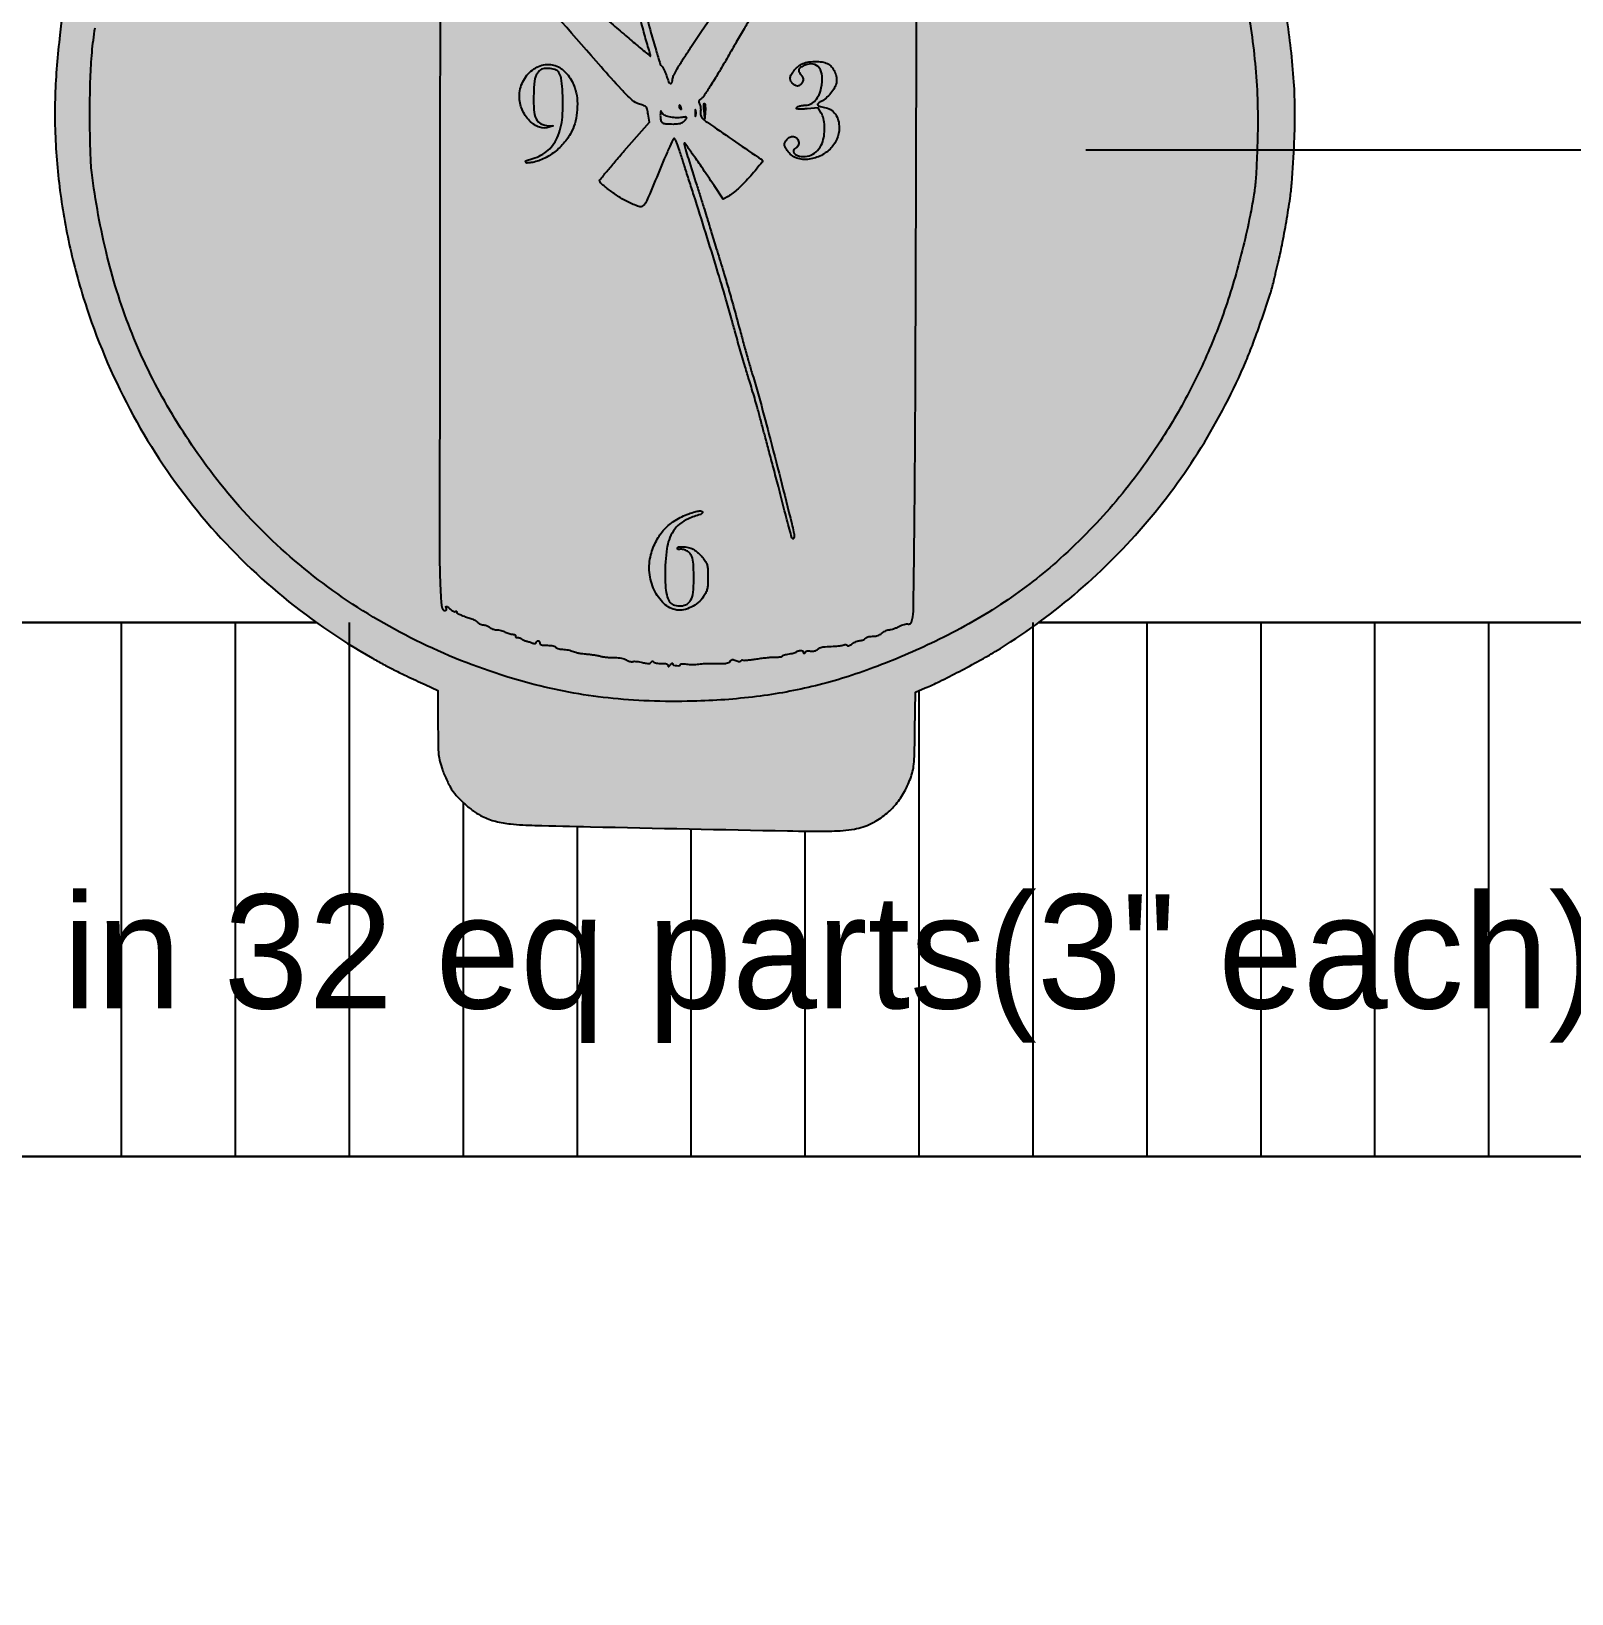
# Model space of a CAD drawing. Header units: millimetres. Extents: x 35877 to 3066687, y -650199 to -40525.
# Drawn here: x 147637.56 to 147678.11, y -179014.98 to -178973.86 of the extents above; entities that cross this region are included whole.
import ezdxf
from ezdxf import colors
from ezdxf.entities.mleader import LeaderData, LeaderLine
from ezdxf.math import Vec2, Vec3

# ---------------------------------------------------------------- set-up
doc = ezdxf.new("R2010")
doc.units = ezdxf.units.MM
doc.header["$MEASUREMENT"] = 0
doc.header["$PDMODE"] = 35
doc.linetypes.add('DASHED', pattern=[0.75, 0.5, -0.25])
doc.layers.get('Defpoints').update_dxf_attribs({"color": 220})
for name, color, linetype, lineweight in [('dim05', 1, 'Continuous', 13), ('FURNITURE', 32, 'Continuous', 9), ('furniture dimensions', 1, 'DASHED', 0), ('wall', 7, 'Continuous', 30)]:
    doc.layers.add(name, color=color, linetype=linetype, lineweight=lineweight)
doc.styles.add('century g', font='GOTHIC.TTF')
doc.styles.get("Standard").update_dxf_attribs({"font": 'arial.ttf', "height": 6})
doc.dimstyles.new('Archana', dxfattribs={"dimtxt": 2, "dimasz": 0.75, "dimexe": 0.5, "dimexo": 0.5, "dimgap": 0, "dimtad": 0, "dimzin": 0, "dimdsep": 46, "dimlunit": 4, "dimtxsty": 'century g', "dimblk": 'OBLIQUE', "dimcen": 0, "dimdle": 1, "dimclrd": 256, "dimclre": 256, "dimclrt": 256, "dimadec": 0, "dimazin": 0, "dimtfac": 1, "dimtofl": 0, "dimtmove": 1, "dimatfit": 3, "dimfxl": 1, "dimfxlon": 1, "dimtolj": 1, "dimtzin": 0, "dimlwd": -1, "dimlwe": -1, "dimarcsym": 0})

# ---------------------------------------------------------------- blocks, each defined once
blk = doc.blocks.new('_Oblique')
at = {"layer": 'wall', "color": 0, "lineweight": -2}
blk.add_line((-0.5, -0.5), (0.5, 0.5), dxfattribs=at)
blk = doc.blocks.new('*D339')
at = {"layer": 'Defpoints', "color": 0, "linetype": 'Continuous', "lineweight": 0, "transparency": 16777216}
for p in [(147682.44, -179005.463), (147689.794, -179005.463), (147652.464, -179054.356)]:
    blk.add_point(p, dxfattribs=at)
at = {"layer": 'furniture dimensions', "color": 5, "linetype": 'Continuous', "transparency": 16777216}
for p, q in [((147682.44, -179004.463), (147682.44, -179025.945)), ((147686.44, -179005.463), (147681.94, -179005.463)), ((147682.44, -179055.356), (147682.44, -179033.874))]:
    blk.add_line(p, q, dxfattribs=at)
at = {"layer": 'furniture dimensions', "color": 5, "linetype": 'ByBlock', "transparency": 16777216}
blk.add_line((147678.44, -179054.356), (147682.94, -179054.356), dxfattribs=at)
at = {"layer": 'furniture dimensions', "color": 5, "linetype": 'Continuous', "transparency": 16777216, "xscale": 1.5, "yscale": 1.5, "zscale": 1.5}
for p, rotation in [((147682.44, -179005.463), 90), ((147682.44, -179054.356), 270)]:
    blk.add_blockref('_Oblique', p, dxfattribs=dict(at, rotation=rotation))
at = {"layer": 'furniture dimensions', "linetype": 'Continuous', "lineweight": 0, "transparency": 16777216, "insert": (147683.929, -179029.91), "char_height": 3, "attachment_point": 5, "rotation": 90, "style": 'century g'}
blk.add_mtext('\\A1;4\'-1"', dxfattribs=at)
blk = doc.blocks.new('*D429')
at = {"layer": 'Defpoints', "color": 0, "linetype": 'Continuous', "lineweight": 0, "transparency": 16777216}
for p in [(147702.924, -178989.421), (147606.949, -178992.368), (147702.924, -178998.53)]:
    blk.add_point(p, dxfattribs=at)
at = {"layer": 'furniture dimensions', "color": 5, "linetype": 'ByBlock', "transparency": 16777216}
blk.add_line((147606.949, -178994.53), (147606.949, -178999.03), dxfattribs=at)
at = {"layer": 'furniture dimensions', "color": 5, "linetype": 'Continuous', "transparency": 16777216}
for p, q in [((147702.924, -178994.53), (147702.924, -178999.03)), ((147605.949, -178998.53), (147628.306, -178998.53)), ((147703.924, -178998.53), (147681.567, -178998.53))]:
    blk.add_line(p, q, dxfattribs=at)
at = {"layer": 'furniture dimensions', "color": 5, "linetype": 'Continuous', "transparency": 16777216, "xscale": 1.5, "yscale": 1.5, "zscale": 1.5, "rotation": 180}
blk.add_blockref('_Oblique', (147606.949, -178998.53), dxfattribs=at)
at = {"layer": 'furniture dimensions', "color": 5, "linetype": 'Continuous', "transparency": 16777216, "xscale": 1.5, "yscale": 1.5, "zscale": 1.5}
blk.add_blockref('_Oblique', (147702.924, -178998.53), dxfattribs=at)
at = {"layer": 'furniture dimensions', "linetype": 'Continuous', "lineweight": 0, "transparency": 16777216, "insert": (147654.936, -178998.53), "char_height": 3, "attachment_point": 5, "style": 'century g'}
blk.add_mtext('\\A1;div. in 32 eq parts(3" each)', dxfattribs=at)

msp = doc.modelspace()

# ---------------------------------------------------------------- hatches: boundary and pattern name
at = {"layer": 'FURNITURE', "lineweight": 0, "true_color": 0xc7c8ca, "transparency": 33554505}
h = msp.add_hatch(color=9, dxfattribs=at)
h.dxf.hatch_style = 1
h.paths.add_polyline_path([(147660.8418, -178991.2517), (147661.095, -178991.1445, 0.0148199), (147661.466, -178990.9743, 0.005108), (147661.9922, -178990.707, 0.005228), (147662.526, -178990.4218, 0.0109171), (147662.9342, -178990.1865, 0.0393715), (147665.0092, -178988.6942, 0.0390601), (147666.8326, -178986.8894, 0.038964), (147668.3559, -178984.8201, 0.0388726), (147669.541, -178982.538, 0.0121062), (147669.7264, -178982.0699, 0.0048088), (147669.9589, -178981.4193, 0.004139), (147670.1734, -178980.7835, 0.0264432), (147670.273, -178980.4151, -0.001339), (147670.317, -178980.2296, -0.0009271), (147670.3517, -178980.086, -0.0010195), (147670.3861, -178979.9463, 0.0130522), (147670.4866, -178979.4908, 0.0053182), (147670.6004, -178978.8667, 0.0050408), (147670.6989, -178978.2549, 0.0190658), (147670.742, -178977.8696, 0.006082), (147670.8087, -178976.7798, 0.0138751), (147670.8262, -178975.9558, 0.0156931), (147670.7975, -178975.1973, 0.010332), (147670.719, -178974.3268, 0.0255299), (147670.4446, -178972.6442, 0.0261818), (147670.0026, -178971.0157, 0.0261462), (147669.3896, -178969.4338, 0.0249582), (147668.6071, -178967.9005, 0.0246202), (147667.7799, -178966.6127, 0.022416), (147666.8051, -178965.3698, 0.0225845), (147665.7316, -178964.2291, 0.0261364), (147664.6084, -178963.2473, -0.0136552), (147664.505, -178963.1614, -0.0221803), (147664.4227, -178963.0823, -0.0257326), (147664.34, -178962.9861, -0.0516206), (147664.2564, -178962.9541, -0.0323568), (147664.1898, -178962.9147, -0.0212308), (147664.1183, -178962.8615, 0.027433), (147663.5995, -178962.4847, 0.0088294), (147662.7891, -178961.9816, 0.0090545), (147661.9445, -178961.4982, 0.0200539), (147661.2784, -178961.1668), (147660.9202, -178961.0062), (147660.9169, -178959.8381, 0.0021361), (147660.9125, -178959.2247, 0.0095012), (147660.9016, -178958.8646, 0.015365), (147660.8827, -178958.6298, 0.0592749), (147660.8462, -178958.4685, -0.0372418), (147660.8112, -178958.3434, -0.0332467), (147660.7951, -178958.2224, 0.0272174), (147660.7778, -178958.2006, -0.2586236), (147660.7265, -178958.0559, 0.2367623), (147660.7395, -178958.0243, 0.1228476), (147660.7251, -178958.0912, -0.0998908), (147660.7301, -178958.0615, 0.0143779), (147660.7359, -178958.0448, -0.05857), (147660.674, -178957.9935, -0.0312019), (147660.6319, -178957.9435, -0.018001), (147660.5874, -178957.8786, 0.0117616), (147660.537, -178957.8032, 0.0082556), (147660.4769, -178957.7205, 0.008334), (147660.4167, -178957.6433, 0.019706), (147660.3596, -178957.5768, -0.0580873), (147660.252, -178957.4328, 0.4036142), (147660.2498, -178957.412, -0.4407876), (147660.1475, -178957.3826, 0.1193169), (147660.1178, -178957.3473, 0.012414), (147660.0408, -178957.2937, 0.0144749), (147659.9447, -178957.2342, 0.0153161), (147659.8001, -178957.1538, -0.0518641), (147659.5966, -178957.0238, -1.0346796), (147659.5793, -178956.9912, -0.209542), (147659.5358, -178957.0073, -0.0192), (147659.4654, -178957.0006, -0.0209611), (147659.3805, -178956.9854, -0.016163), (147659.2893, -178956.9621, 0.053591), (147659.0839, -178956.9256, 0.0116351), (147658.7237, -178956.9092, 0.00614), (147658.1196, -178956.9032, 0.0008551), (147656.8675, -178956.9083, 0.0003899), (147656.0212, -178956.9138, 0.0006152), (147655.2957, -178956.92, 0.0001382), (147654.6569, -178956.9265, 0.0375196), (147654.5658, -178956.9343, -0.0001398), (147653.8807, -178956.9421, -0.0006), (147653.1441, -178956.9494, -0.00038), (147652.2854, -178956.9562, 0.0014329), (147650.6706, -178956.9725, 0.0207808), (147650.0998, -178957.0036, 0.0569513), (147649.7469, -178957.0788, 0.0481708), (147649.3984, -178957.2344, 0.0397964), (147649.0904, -178957.4431, 0.0470049), (147648.8376, -178957.6878, 0.045108), (147648.6272, -178957.9842, 0.0323467), (147648.4457, -178958.3479, 0.0340316), (147648.3802, -178958.5392, 0.0415562), (147648.3466, -178958.7252, 0.0173918), (147648.3291, -178959.0111, 0.0015288), (147648.3123, -178959.7361), (147648.2896, -178960.861), (147647.6773, -178961.1451, 0.0208869), (147646.4594, -178961.773, 0.020876), (147645.298, -178962.5005, 0.020939), (147644.2047, -178963.32, 0.021331), (147643.1907, -178964.2232, 0.020096), (147642.1749, -178965.2915, 0.022754), (147641.2916, -178966.3961, 0.022999), (147640.5204, -178967.5654, 0.02145), (147639.8404, -178968.8275, 0.0105509), (147639.4663, -178969.6429, 0.0150431), (147639.1716, -178970.383, 0.0152073), (147638.9243, -178971.1332, 0.0111455), (147638.694, -178971.9789, 0.0069522), (147638.5182, -178972.7311, 0.0132161), (147638.4014, -178973.3411, 0.0129846), (147638.3155, -178973.9647, 0.0064238), (147638.2373, -178974.7595, 0.0269974), (147638.188, -178976.3387, 0.025003), (147638.3058, -178977.9541, 0.0246188), (147638.5865, -178979.5698, 0.0245364), (147639.0273, -178981.1612, 0.0449634), (147640.2466, -178983.9726, 0.046508), (147641.9366, -178986.4855, 0.046715), (147644.0541, -178988.6331, 0.0461658), (147646.5412, -178990.3597, 0.0046047), (147646.858, -178990.5349, 0.0078494), (147647.1259, -178990.6746, 0.0061311), (147647.4398, -178990.8272, 0.001763), (147647.9292, -178991.0556), (147648.269, -178991.2128), (147648.269, -178992.0904, 0.002353), (147648.2717, -178992.6526, 0.0218369), (147648.2846, -178992.8952, 0.0410973), (147648.3171, -178993.075, 0.0201899), (147648.3862, -178993.2972, 0.0143762), (147648.4407, -178993.4374, 0.0112022), (147648.5076, -178993.5867, 0.0113575), (147648.5763, -178993.723, 0.0268452), (147648.6351, -178993.8203, 0.0385914), (147648.7928, -178994.0178, 0.025149), (147649.0025, -178994.2208, 0.0252242), (147649.23, -178994.4006, 0.0407331), (147649.4421, -178994.5267, 0.0515064), (147649.7841, -178994.6525, 0.0387289), (147650.1793, -178994.7212, 0.0165928), (147650.8172, -178994.7605, 0.001816), (147652.2855, -178994.7967, 0.00021), (147657.4668, -178994.9034, 0.007991), (147658.6332, -178994.9083, 0.0380678), (147659.2279, -178994.856, 0.0762868), (147659.675, -178994.7096, 0.0454991), (147660.0132, -178994.4979, 0.0509049), (147660.2937, -178994.2354, 0.0495244), (147660.5215, -178993.915, 0.0393288), (147660.7026, -178993.5308, 0.0304051), (147660.7624, -178993.3379, 0.0363176), (147660.7941, -178993.1504, 0.0173442), (147660.8109, -178992.8735, 0.0020241), (147660.8242, -178992.2536)])
h = msp.add_hatch(color=9, dxfattribs=at)
h.dxf.hatch_style = 1
h.paths.add_polyline_path([(147667.2867, -178984.6461, 0.024562), (147668.0774, -178983.2848, 0.024699), (147668.7292, -178981.8549, 0.0241597), (147669.2491, -178980.3375, 0.0213734), (147669.6446, -178978.7141, 0.0072349), (147669.7359, -178978.2175, 0.0176874), (147669.7848, -178977.849, 0.0137307), (147669.8139, -178977.4276, 0.0029481), (147669.8401, -178976.6956, 0.0292585), (147669.7865, -178974.8251, 0.0296472), (147669.5155, -178972.9877, 0.0295912), (147669.0266, -178971.1852, 0.028515), (147668.3239, -178969.4311, 0.0165357), (147668.0128, -178968.8206, 0.0093567), (147667.5982, -178968.1013, 0.009363), (147667.1593, -178967.4018, 0.0173972), (147666.7735, -178966.8543, -0.0007982), (147666.6918, -178966.7462, -0.0006897), (147666.6068, -178966.6329, -0.0010135), (147666.4947, -178966.4826, 0.0246102), (147666.1279, -178966.0252, 0.0089063), (147665.6044, -178965.4552, 0.0090037), (147665.0329, -178964.8759, 0.0141797), (147664.5201, -178964.4023, 0.037947), (147662.6437, -178963.0008, 0.0381946), (147660.5828, -178961.9034, 0.0378407), (147658.3564, -178961.1226, 0.0356074), (147655.9929, -178960.6669, 0.0195643), (147655.4913, -178960.6266, 0.003467), (147654.5488, -178960.5944, 0.002347), (147653.5852, -178960.5727, 0.0440677), (147653.2542, -178960.596, -0.000361), (147653.0537, -178960.6243, -0.000297), (147652.88, -178960.6486, -0.000257), (147652.6974, -178960.674, 0.0382305), (147650.1036, -178961.237, 0.0415518), (147647.6991, -178962.1786, 0.0420178), (147645.5098, -178963.4918, 0.0410388), (147643.5512, -178965.1626, 0.027874), (147642.437, -178966.4158, 0.027489), (147641.4636, -178967.7909, 0.027393), (147640.6438, -178969.2693, 0.0272264), (147639.9887, -178970.8314, 0.011464), (147639.8254, -178971.3248, 0.0060696), (147639.6444, -178971.9434, 0.0060474), (147639.4809, -178972.5568, 0.0133774), (147639.3744, -178973.0293, 0.0100338), (147639.2428, -178973.7752, 0.0158194), (147639.163, -178974.4204, 0.0148124), (147639.121, -178975.0988, 0.0075165), (147639.1063, -178975.9541, 0.0034023), (147639.1088, -178976.4798, 0.0049009), (147639.1187, -178976.9448, 0.005374), (147639.1348, -178977.3279, 0.0174162), (147639.157, -178977.5813, 0.0298759), (147639.5639, -178979.7923, 0.035065), (147640.2176, -178981.8204, 0.0354929), (147641.1401, -178983.7159, 0.0320446), (147642.3505, -178985.5319, 0.0431085), (147644.0282, -178987.3761, 0.0411599), (147646.0222, -178988.9372, 0.040673), (147648.2693, -178990.1666, 0.039929), (147650.6995, -178991.025, 0.018876), (147651.7158, -178991.2543, 0.018831), (147652.7472, -178991.4066, 0.018124), (147653.8237, -178991.4849, 0.014926), (147654.9758, -178991.4924, 0.0247994), (147656.6533, -178991.3699, 0.0298601), (147658.2076, -178991.0836, 0.0293106), (147659.7413, -178990.6084, 0.0224153), (147661.3561, -178989.9182, 0.0158584), (147662.2387, -178989.4582, 0.0168423), (147663.0725, -178988.9518, 0.0173602), (147663.8452, -178988.4068, 0.019727), (147664.5449, -178987.8312, 0.0156489), (147665.3278, -178987.0883, 0.0174285), (147666.0351, -178986.3221, 0.0174993), (147666.6814, -178985.5158, 0.0163243)])

# ---------------------------------------------------------------- linework, layer by layer
at = {"transparency": 33554687}
for points in [[(147660.8708, -178969.1616, 0.000005), (147660.8729, -178966.0093, 0.667236)], [(147648.3304, -178969.889, 0.000283), (147648.3181, -178978.3423, 0.00006), (147648.311, -178987.6575, 0.013117), (147648.3336, -178988.5414, 0.003261), (147648.3526, -178988.8658, 0.029193), (147648.3701, -178989.0074, 0.082055), (147648.3955, -178989.078, 0.251756), (147648.437, -178989.1046, 0.05608), (147648.4681, -178989.1034, 0.164425), (147648.4869, -178989.0937, 0.200172), (147648.4938, -178989.0762, 0.086765), (147648.4889, -178989.0511, -0.057937), (147648.4777, -178989.0074, -0.517293), (147648.4899, -178988.996, -0.118249), (147648.5235, -178989.0118, -0.009952), (147648.5976, -178989.0736, 0.030329), (147648.6362, -178989.1032, 0.041148), (147648.6745, -178989.1247, 0.046895), (147648.7074, -178989.1361, 0.201358), (147648.7275, -178989.1329, -0.070643), (147648.7412, -178989.1269, -0.145779), (147648.7528, -178989.1271, -0.189586), (147648.7605, -178989.1334, -0.129156), (147648.7634, -178989.1443, 0.267388), (147648.7822, -178989.1769, 0.022897), (147648.871, -178989.2232, 0.026895), (147648.9843, -178989.2685, 0.022274), (147649.1092, -178989.3047, -0.038117), (147649.1604, -178989.3213, -0.02595), (147649.2159, -178989.3475, -0.026214), (147649.267, -178989.3786, -0.046761), (147649.3049, -178989.41, 0.054511), (147649.3413, -178989.4392, 0.03864), (147649.3876, -178989.4639, 0.039127), (147649.4362, -178989.4808, 0.064252), (147649.4792, -178989.4864, -0.055078), (147649.5205, -178989.4909, -0.043151), (147649.5635, -178989.5045, -0.044437), (147649.6017, -178989.5245, -0.077115), (147649.6285, -178989.5482, 0.093869), (147649.6573, -178989.572, 0.04152), (147649.7025, -178989.5922, 0.039166), (147649.7555, -178989.6063, 0.042475), (147649.8086, -178989.6114, -0.036775), (147649.8654, -178989.6163, -0.024064), (147649.9298, -178989.6297, -0.024213), (147649.9916, -178989.6491, -0.041995), (147650.0404, -178989.6718, 0.03252), (147650.0868, -178989.6944, 0.023419), (147650.1411, -178989.7138, 0.023785), (147650.1947, -178989.7273, 0.046322), (147650.2385, -178989.7321, -0.042112), (147650.2734, -178989.7356, -0.091691), (147650.2984, -178989.7452, -0.168078), (147650.3097, -178989.759, -0.231205), (147650.3082, -178989.7747, 0.177037), (147650.3049, -178989.7903, 0.188488), (147650.3127, -178989.8038, 0.116412), (147650.3318, -178989.813, 0.05373), (147650.3593, -178989.8159, -0.045606), (147650.3915, -178989.8189, -0.037093), (147650.4251, -178989.8277, -0.038444), (147650.455, -178989.8406, -0.075417), (147650.4759, -178989.8559, 0.06143), (147650.497, -178989.8724, 0.027726), (147650.5281, -178989.8888, 0.02694), (147650.5633, -178989.9026, 0.033119), (147650.5974, -178989.9116, -0.017539), (147650.6344, -178989.92, -0.010012), (147650.6784, -178989.9326, -0.009991), (147650.7223, -178989.9471, -0.016306), (147650.7588, -178989.9613, 0.042323), (147650.7943, -178989.9731, 0.096277), (147650.8224, -178989.9743, 0.138542), (147650.8425, -178989.9652, 0.138269), (147650.8549, -178989.9469, -0.118521), (147650.8778, -178989.9103, -0.234128), (147650.9095, -178989.8999, -0.240036), (147650.9364, -178989.9189, -0.122026), (147650.9467, -178989.9601, 0.198387), (147650.9587, -178989.9892, 0.123448), (147650.9907, -178990.0085, 0.059651), (147651.0498, -178990.019, 0.014449), (147651.1492, -178990.0219, -0.020131), (147651.2319, -178990.0252, -0.034798), (147651.2998, -178990.0355, -0.040584), (147651.3493, -178990.0508, -0.220249), (147651.368, -178990.0708, 0.199406), (147651.3847, -178990.09, 0.041541), (147651.4272, -178990.1069, 0.037623), (147651.4832, -178990.1194, 0.027814), (147651.5465, -178990.1251, -0.024732), (147651.6177, -178990.1311, -0.017056), (147651.6974, -178990.1445, -0.017235), (147651.7734, -178990.1628, -0.033359), (147651.8323, -178990.1834, 0.036543), (147651.8941, -178990.2046, 0.015156), (147651.9801, -178990.2245, 0.014901), (147652.074, -178990.2403, 0.018614), (147652.1619, -178990.2491, -0.013426), (147652.2536, -178990.2573, -0.008666), (147652.3594, -178990.2716, -0.008711), (147652.4624, -178990.2891, -0.016224), (147652.545, -178990.3074, 0.024164), (147652.6274, -178990.3243, 0.013345), (147652.7293, -178990.3374, 0.013281), (147652.8335, -178990.3451, 0.020763), (147652.9235, -178990.3457, -0.025384), (147653.0154, -178990.3471, -0.032595), (147653.0991, -178990.3582, -0.036458), (147653.1714, -178990.3781, -0.05952), (147653.2282, -178990.4063, 0.041256), (147653.2725, -178990.4304, 0.041294), (147653.3202, -178990.4469, 0.044564), (147653.3642, -178990.454, 0.110014), (147653.3963, -178990.4493, -0.094195), (147653.4332, -178990.4426, -0.020384), (147653.4982, -178990.4459, -0.020578), (147653.5742, -178990.456, -0.018398), (147653.6521, -178990.4726, 0.012315), (147653.7523, -178990.4952, 0.05561), (147653.812, -178990.5004, 0.106458), (147653.8507, -178990.491, 0.137917), (147653.8779, -178990.467, -0.048305), (147653.8956, -178990.4446, -0.171386), (147653.9117, -178990.4366, -0.205711), (147653.9274, -178990.4411, -0.072025), (147653.9435, -178990.4587, 0.164107), (147653.9664, -178990.476, 0.03231), (147654.0168, -178990.4894, 0.031127), (147654.0802, -178990.4978, 0.024515), (147654.1495, -178990.4992, -0.017703), (147654.2332, -178990.4998, -0.065723), (147654.2851, -178990.5089, -0.129275), (147654.3138, -178990.5269, -0.190157), (147654.3246, -178990.5543, 0.077753), (147654.3282, -178990.5773, 0.416354), (147654.3384, -178990.5825, 0.136549), (147654.3556, -178990.571, 0.015679), (147654.3851, -178990.5344, -0.028514), (147654.4089, -178990.5064, -0.094644), (147654.4285, -178990.4924, -0.280354), (147654.4407, -178990.4938, -0.22461), (147654.4469, -178990.5059, 0.314056), (147654.4721, -178990.5402, 0.061918), (147654.551, -178990.5566, 0.065464), (147654.6292, -178990.5527, 0.362228), (147654.6541, -178990.5227, -0.350518), (147654.6636, -178990.5109, -0.041287), (147654.6995, -178990.5058, -0.035146), (147654.7494, -178990.5065, -0.020643), (147654.8086, -178990.5139, 0.026868), (147654.8804, -178990.522, 0.014574), (147654.9691, -178990.5246, 0.014482), (147655.0599, -178990.5219, 0.022164), (147655.1381, -178990.5139, -0.020731), (147655.2257, -178990.5047, -0.007784), (147655.3489, -178990.4988, -0.007696), (147655.4835, -178990.4965, -0.009272), (147655.6099, -178990.4987, 0.009696), (147655.7634, -178990.5011, 0.039634), (147655.8563, -178990.4934, 0.069983), (147655.9161, -178990.4748, 0.125202), (147655.9556, -178990.4423, -0.059886), (147655.9857, -178990.4099, -0.146162), (147656.0153, -178990.3971, -0.110541), (147656.0525, -178990.4008, -0.026702), (147656.1105, -178990.4236, 0.029599), (147656.1572, -178990.4416, 0.062123), (147656.1954, -178990.4488, 0.091083), (147656.2238, -178990.4453, 0.180649), (147656.2415, -178990.4316, -0.078572), (147656.2534, -178990.4177, -0.090615), (147656.2686, -178990.409, -0.10078), (147656.2844, -178990.4068, -0.124111), (147656.2987, -178990.4113, 0.156027), (147656.3231, -178990.4173, 0.005947), (147656.4179, -178990.41, 0.010176), (147656.5311, -178990.3975, 0.006941), (147656.6593, -178990.379, -0.00822), (147656.7976, -178990.3593, -0.007357), (147656.9417, -178990.3433, -0.007398), (147657.0716, -178990.3328, -0.02275), (147657.1597, -178990.331, 0.016729), (147657.2257, -178990.3305, 0.027464), (147657.2812, -178990.3251, 0.026417), (147657.3227, -178990.3165, 0.340711), (147657.3318, -178990.3047, -0.304765), (147657.3407, -178990.2914, -0.020569), (147657.3862, -178990.2749, -0.023948), (147657.4461, -178990.2592, -0.015156), (147657.5171, -178990.2463, 0.012972), (147657.5882, -178990.2338, 0.020694), (147657.6481, -178990.219, 0.015872), (147657.6944, -178990.2039, 0.315566), (147657.7025, -178990.1923, -0.28082), (147657.709, -178990.1818, -0.04286), (147657.7327, -178990.172, -0.037439), (147657.7659, -178990.1643, -0.023997), (147657.8052, -178990.1602, -0.033048), (147657.8431, -178990.1605, -0.073716), (147657.8711, -178990.1668, -0.151123), (147657.8848, -178990.1777, -0.297206), (147657.8852, -178990.1911, 0.095683), (147657.8798, -178990.2051, 0.173629), (147657.8819, -178990.2171, 0.172019), (147657.8911, -178990.2251, 0.093705), (147657.906, -178990.2279, 0.084871), (147657.9227, -178990.225, 0.093442), (147657.9369, -178990.2168, 0.100428), (147657.9463, -178990.2046, 0.115274), (147657.9497, -178990.1903, -0.301562), (147657.9583, -178990.1772, -0.063736), (147657.9861, -178990.1695, -0.047173), (147658.0261, -178990.1674, -0.028108), (147658.0737, -178990.1722, 0.042147), (147658.1305, -178990.1763, 0.055387), (147658.1821, -178990.1699, 0.061598), (147658.2265, -178990.1534, 0.076605), (147658.262, -178990.1274, -0.074818), (147658.296, -178990.1023, -0.035529), (147658.3459, -178990.0803, -0.034206), (147658.4024, -178990.0643, -0.040991), (147658.4572, -178990.0573, 0.002805), (147658.6704, -178990.0468, 0.010418), (147658.8045, -178990.0365, 0.015814), (147658.8951, -178990.0248, 0.051617), (147658.9534, -178990.0091, -0.063536), (147658.98, -178990.0026, -0.070639), (147659.0064, -178990.0034, -0.080329), (147659.0285, -178990.011, -0.132546), (147659.0429, -178990.0244, 0.256604), (147659.0603, -178990.0343, 0.082897), (147659.0906, -178990.0296, 0.05648), (147659.1297, -178990.0116, 0.030631), (147659.1733, -178989.9814, -0.035785), (147659.2203, -178989.9496, -0.030074), (147659.2742, -178989.9227, -0.031145), (147659.3265, -178989.9042, -0.069772), (147659.3682, -178989.8983, 0.049403), (147659.4061, -178989.8946, 0.037896), (147659.4462, -178989.8833, 0.038901), (147659.4824, -178989.8669, 0.070343), (147659.5084, -178989.8473, -0.049185), (147659.5467, -178989.8159, -0.084484), (147659.5843, -178989.7991, -0.043133), (147659.6405, -178989.7897, -0.005168), (147659.7662, -178989.781, 0.057), (147659.8141, -178989.7727, 0.03184), (147659.8697, -178989.7524, 0.031346), (147659.924, -178989.7244, 0.043892), (147659.9682, -178989.6924, -0.039943), (147660.011, -178989.6608, -0.032929), (147660.0611, -178989.6342, -0.034112), (147660.1106, -178989.6158, -0.071798), (147660.1511, -178989.61, 0.0617), (147660.1959, -178989.6044, 0.018981), (147660.2612, -178989.5853, 0.018673), (147660.3334, -178989.5582, 0.019455), (147660.4023, -178989.5261, -0.023469), (147660.4699, -178989.4952, -0.025809), (147660.538, -178989.472, -0.026432), (147660.5976, -178989.4583, -0.105346), (147660.6349, -178989.4597, 0.089659), (147660.6633, -178989.4617, 0.085272), (147660.691, -178989.4537, 0.08749), (147660.714, -178989.4371, 0.101619), (147660.7284, -178989.4145, 0.088649), (147660.7836, -178989.1269, 0.000635), (147660.8119, -178986.6573, 0.001584), (147660.8369, -178983.0995, 0.00032), (147660.8573, -178976.778, 0.00018), (147660.8665, -178972.6409, 0.0003)], [(147653.6982, -178973.2456, 0.002359), (147653.8744, -178973.9018, 0.006177), (147654.009, -178974.3707, 0.002989), (147654.1185, -178974.7274, 0.180287), (147654.1589, -178974.7795, -0.1248), (147654.1825, -178974.8039, -0.017347), (147654.2156, -178974.8665, -0.018967), (147654.25, -178974.945, -0.015055), (147654.2814, -178975.0322, 0.01659), (147654.3393, -178975.1916, 0.209746), (147654.3838, -178975.2354, 0.430578), (147654.4221, -178975.2168, 0.035234), (147654.4511, -178975.0965, -0.082942), (147654.4819, -178975.0068, -0.00817), (147654.5944, -178974.8073, -0.00959), (147654.744, -178974.5625, -0.005971), (147654.9283, -178974.2811, 0.000346), (147655.2075, -178973.8653, 0.000041), (147655.828, -178972.9391, 0.000049), (147656.5656, -178971.8379, 0.00004), (147657.3538, -178970.6607, -0.000059)], [(147656.4779, -178973.5398, 0.000289), (147656.3033, -178973.8396, 0.000376), (147656.0955, -178974.1976, 0.000294), (147655.8703, -178974.5866, -0.004304), (147655.6461, -178974.967, -0.006277), (147655.4415, -178975.2979, -0.003325), (147655.2635, -178975.5737, -0.103129), (147655.2062, -178975.631, 0.031083), (147655.1566, -178975.6681, 0.130708), (147655.1356, -178975.6984, 0.158473), (147655.1345, -178975.7317, 0.052376), (147655.1533, -178975.7777, -0.059202), (147655.169, -178975.818, -0.030578), (147655.1795, -178975.8712, -0.029905), (147655.1836, -178975.9279, -0.039705), (147655.1802, -178975.9795, 0.045727), (147655.1772, -178976.0343, 0.059898), (147655.185, -178976.0838, 0.065652), (147655.2034, -178976.1264, 0.074297), (147655.2316, -178976.1607, 0.032427), (147655.355, -178976.2587, 0.000644), (147656.0156, -178976.7151, 0.000332), (147656.702, -178977.1874, 0.066888), (147656.7756, -178977.2246, -0.517149), (147656.8, -178977.309, -0.013183), (147656.5007, -178977.6647, -0.02055), (147656.1669, -178978.0111, -0.061019), (147655.9029, -178978.208), (147655.7792, -178978.2786), (147655.5364, -178977.9197, 0.001443), (147655.2044, -178977.432, 0.003828), (147654.9635, -178977.086, 0.000809), (147654.7691, -178976.8124, 0.463792), (147654.7517, -178976.8109, 0.26942), (147654.7446, -178976.8375, 0.005349), (147654.7846, -178976.9775, 0.004537), (147654.8599, -178977.2231, 0.000317), (147655.0783, -178977.9108, -0.00055), (147655.1842, -178978.2448, -0.000724), (147655.28, -178978.5496, -0.000522), (147655.3596, -178978.8053, -0.007021), (147655.3874, -178978.8995, 0.004989), (147655.4129, -178978.9872, 0.000624), (147655.4703, -178979.1768, 0.000735), (147655.5391, -178979.4017, 0.000609), (147655.6129, -178979.641, -0.001325), (147655.7898, -178980.2169, -0.003552), (147655.9118, -178980.6282, -0.003207), (147656.0346, -178981.064, -0.000915), (147656.2197, -178981.7419, 0.001341), (147656.3231, -178982.1194, 0.001442), (147656.426, -178982.4872, 0.001362), (147656.5162, -178982.8025, 0.00688), (147656.5694, -178982.9777, -0.011198), (147656.7127, -178983.4644, -0.001605), (147656.9804, -178984.4677, -0.001862), (147657.283, -178985.6339, -0.001776), (147657.5817, -178986.8208, -0.010111), (147657.6294, -178987.0316, -0.040634), (147657.6454, -178987.1627, -0.181956), (147657.6298, -178987.21, -0.44548), (147657.5974, -178987.2117, -0.128254), (147657.5851, -178987.1908, -0.000716), (147657.5224, -178986.9674, -0.003014), (147657.4526, -178986.7114, -0.001903), (147657.374, -178986.4118, 0.000453), (147657.2274, -178985.8458, 0.000687), (147657.0986, -178985.3536, 0.00078), (147656.9832, -178984.9176, 0.001045), (147656.8771, -178984.5225, -0.000726), (147656.841, -178984.3884, -0.000384), (147656.7966, -178984.222, -0.000382), (147656.7514, -178984.0517, -0.000592), (147656.7127, -178983.9046, 0.005078), (147656.6685, -178983.7425, 0.002008), (147656.6045, -178983.5206, 0.001987), (147656.5335, -178983.2814, 0.002488), (147656.4657, -178983.0601, -0.003663), (147656.3549, -178982.6954, -0.001708), (147656.2162, -178982.2211, -0.001703), (147656.0816, -178981.7486, -0.00391), (147655.9843, -178981.3917, 0.007629), (147655.8489, -178980.9095, 0.001818), (147655.6085, -178980.1116, 0.001814), (147655.3178, -178979.1715, 0.001531), (147655.0035, -178978.1786, -0.000041), (147654.8809, -178977.7953, -0.000046), (147654.7632, -178977.4272, -0.000042), (147654.6632, -178977.114, -0.000253), (147654.6112, -178976.951, 0.014393), (147654.574, -178976.8447, 0.023683), (147654.5357, -178976.7574, 0.020342), (147654.5004, -178976.693, 0.35115), (147654.4794, -178976.6852, 0.208003), (147654.4557, -178976.7065, 0.001396), (147654.339, -178976.9637, 0.005147), (147654.2083, -178977.262, 0.003229), (147654.0614, -178977.6134, -0.002611), (147653.7683, -178978.3167, -0.105213), (147653.6734, -178978.4526, -0.281686), (147653.5547, -178978.4769, -0.026155), (147653.267, -178978.3555, -0.031109), (147653.0603, -178978.2389, -0.015337), (147652.8124, -178978.0669, -0.009925), (147652.5823, -178977.8894, -0.145968), (147652.5248, -178977.8061, -0.252995), (147652.5304, -178977.776, -0.001578), (147652.7095, -178977.5545, -0.00583), (147652.9203, -178977.3018, -0.003622), (147653.1732, -178977.0099), (147653.8355, -178976.2566), (147653.802, -178976.0478, 0.016861), (147653.7763, -178975.9164, 0.121092), (147653.7474, -178975.8591, 0.126337), (147653.6957, -178975.8229, 0.01899), (147653.5746, -178975.7826, -0.112977), (147653.3791, -178975.6736, -0.023162), (147653.0962, -178975.3939, -0.006149), (147652.5627, -178974.8006, -0.000209), (147650.4935, -178972.4398, -0.000981)], [(147651.2105, -178972.2691, -0.000167), (147652.8784, -178973.6959, 0.001058), (147653.2515, -178974.014, 0.001762), (147653.5673, -178974.2801, 0.000126), (147653.8511, -178974.5175, 0.38833), (147653.8598, -178974.5171, 0.247831), (147653.8625, -178974.5084, 0.006803), (147653.8544, -178974.4683, 0.012526), (147653.8427, -178974.4204, 0.00808), (147653.8269, -178974.3654, -0.006836), (147653.7051, -178973.9454, -0.00542), (147653.5846, -178973.4885, -0.001496)], [(147638.4013, -178973.3415, 0.012977), (147638.3155, -178973.9647, 0.006424), (147638.2373, -178974.7595, 0.026997), (147638.188, -178976.3387, 0.025018), (147638.3059, -178977.9551, 0.024674), (147638.5875, -178979.5744, 0.024485), (147639.0277, -178981.1623, 0.044946), (147640.2466, -178983.9726, 0.046508), (147641.9366, -178986.4855, 0.046715), (147644.0541, -178988.6331, 0.04617), (147646.5414, -178990.3598, 0.004601), (147646.8579, -178990.5349, 0.00785), (147647.1259, -178990.6746, 0.006131), (147647.4398, -178990.8272, 0.001763), (147647.9292, -178991.0556), (147648.269, -178991.2128), (147648.269, -178992.0904, 0.002353), (147648.2717, -178992.6526, 0.021837), (147648.2846, -178992.8952, 0.041097), (147648.3171, -178993.075, 0.02019), (147648.3862, -178993.2972, 0.014376), (147648.4407, -178993.4374, 0.011201), (147648.5076, -178993.5867, 0.011359), (147648.5763, -178993.723, 0.026844), (147648.6351, -178993.8203, 0.038592), (147648.7928, -178994.0178, 0.025149), (147649.0025, -178994.2208, 0.025224), (147649.23, -178994.4006, 0.040733), (147649.4421, -178994.5267, 0.051507), (147649.7841, -178994.6525, 0.038729), (147650.1793, -178994.7212, 0.016593), (147650.8172, -178994.7605, 0.001816), (147652.2855, -178994.7967, 0.00021), (147657.4668, -178994.9034, 0.007991), (147658.6332, -178994.9083, 0.038068), (147659.2279, -178994.856, 0.076288), (147659.675, -178994.7096, 0.045497), (147660.0132, -178994.4979, 0.050914), (147660.2937, -178994.2354, 0.049517), (147660.5215, -178993.915, 0.039329), (147660.7026, -178993.5308, 0.030404), (147660.7624, -178993.338, 0.03632), (147660.7941, -178993.1504, 0.017344), (147660.8109, -178992.8735, 0.002024), (147660.8242, -178992.2537), (147660.8418, -178991.2517), (147661.095, -178991.1445, 0.01482), (147661.466, -178990.9743, 0.005108), (147661.9922, -178990.707, 0.005228), (147662.526, -178990.4218, 0.010917), (147662.9342, -178990.1865, 0.039388), (147665.01, -178988.6935, 0.039044), (147666.8326, -178986.8894, 0.038964), (147668.3559, -178984.8201, 0.038873), (147669.541, -178982.538, 0.012105), (147669.7264, -178982.07, 0.004809), (147669.9589, -178981.4193, 0.004139), (147670.1734, -178980.7835, 0.024377), (147670.2666, -178980.4443, -0.003034), (147670.2863, -178980.3588, -0.00093), (147670.3169, -178980.23, -0.00093), (147670.3517, -178980.0859, -0.001019), (147670.3861, -178979.9463, 0.013052), (147670.4866, -178979.4908, 0.005318), (147670.6004, -178978.8667, 0.005041), (147670.6989, -178978.2549, 0.019066), (147670.742, -178977.8696, 0.006082), (147670.8087, -178976.7798, 0.013872), (147670.8262, -178975.956, 0.015698), (147670.7975, -178975.1972, 0.01033), (147670.719, -178974.3269, 0.025525), (147670.4447, -178972.6446, 0.026214)], [(147669.5153, -178972.9868, -0.02969), (147669.7867, -178974.8268, -0.029232), (147669.8401, -178976.6956, -0.002948), (147669.8139, -178977.4276, -0.013731), (147669.7848, -178977.8491, -0.017687), (147669.7359, -178978.2175, -0.007235), (147669.6446, -178978.7141, -0.021374), (147669.249, -178980.3376, -0.024159), (147668.7292, -178981.8549, -0.024699), (147668.0774, -178983.2848, -0.024562), (147667.2867, -178984.6461, -0.016325), (147666.6814, -178985.5158, -0.017525), (147666.0341, -178986.3233, -0.017405), (147665.3277, -178987.0884, -0.015646), (147664.5449, -178987.8311, -0.019728), (147663.8452, -178988.4068, -0.017361), (147663.0724, -178988.9518, -0.016842), (147662.2387, -178989.4582, -0.015858), (147661.3561, -178989.9182, -0.022416), (147659.7413, -178990.6084, -0.029305), (147658.2079, -178991.0835, -0.029865), (147656.6533, -178991.3699, -0.024801), (147654.9757, -178991.4924, -0.014923), (147653.8238, -178991.4849, -0.018126), (147652.7472, -178991.4066, -0.018831), (147651.7158, -178991.2543, -0.018876), (147650.6995, -178991.025, -0.039929), (147648.2693, -178990.1666, -0.040673), (147646.0222, -178988.9372, -0.04116), (147644.0282, -178987.3761, -0.043112), (147642.3504, -178985.5317, -0.032038), (147641.1402, -178983.7161, -0.035497), (147640.2176, -178981.8204, -0.035065), (147639.5639, -178979.7923, -0.029876), (147639.157, -178977.5813, -0.017416), (147639.1348, -178977.3279, -0.005374), (147639.1187, -178976.9448, -0.004901), (147639.1088, -178976.4798, -0.003402), (147639.1063, -178975.9541, -0.007517), (147639.121, -178975.0988, -0.014812), (147639.163, -178974.4204, -0.015819), (147639.2428, -178973.7753, -0.010034)]]:
    msp.add_lwpolyline(points, format="xyb", dxfattribs=at)
for points in [[(147651.4369, -178974.7986, -0.064985), (147651.5674, -178974.8892, -0.042416), (147651.6924, -178975.0236, -0.040754), (147651.7986, -178975.1847, -0.045231), (147651.8731, -178975.3555, -0.057068), (147651.9289, -178975.6218, -0.040525), (147651.9325, -178975.9273, -0.040478), (147651.8867, -178976.2298, -0.056369), (147651.7945, -178976.4874, -0.058872), (147651.6018, -178976.7854, -0.054675), (147651.3406, -178977.0386, -0.055988), (147651.0376, -178977.2239, -0.069131), (147650.7216, -178977.3213, -0.039142), (147650.6097, -178977.3305, -0.378678), (147650.5766, -178977.3016, -0.34641), (147650.6005, -178977.2618, -0.037903), (147650.7098, -178977.2294, 0.116532), (147651.124, -178977.032, 0.117876), (147651.404, -178976.6709, 0.087019), (147651.5436, -178976.1269, 0.039175), (147651.5431, -178975.3873, 0.020416), (147651.5079, -178975.0949, 0.109547), (147651.4489, -178974.9467, 0.171576), (147651.3469, -178974.8717, 0.069843), (147651.1743, -178974.8448, 0.020757), (147651.0643, -178974.8477, 0.077973), (147650.9972, -178974.863, 0.09569), (147650.9453, -178974.8963, 0.040809), (147650.8902, -178974.958, 0.063375), (147650.844, -178975.0387, 0.052967), (147650.816, -178975.1334, 0.030744), (147650.7992, -178975.2715, 0.006625), (147650.7882, -178975.5123, 0.021527), (147650.7926, -178975.935, 0.097871), (147650.8529, -178976.1724, 0.172044), (147650.979, -178976.2987, 0.105923), (147651.1855, -178976.3481), (147651.2968, -178976.3507), (147651.1996, -178976.3896, -0.18909), (147650.942, -178976.3915, -0.1079), (147650.6784, -178976.2181, -0.092839), (147650.4805, -178975.9219, -0.101326), (147650.4111, -178975.5834, -0.113883), (147650.5014, -178975.1923, -0.11656), (147650.7535, -178974.8841, -0.128674), (147651.0955, -178974.7407, -0.155854)], [(147658.5229, -178974.7165, -0.097886), (147658.628, -178974.8002, -0.067552), (147658.7102, -178974.9288, -0.066612), (147658.756, -178975.0768, -0.08844), (147658.7548, -178975.2175, -0.083481), (147658.7074, -178975.3463, -0.040891), (147658.6084, -178975.491, -0.040356), (147658.483, -178975.6222, -0.062616), (147658.3541, -178975.7108, 0.046262), (147658.2714, -178975.7638, 0.370166), (147658.2631, -178975.8048, 0.206932), (147658.3081, -178975.8393, 0.021642), (147658.4411, -178975.8665, -0.098128), (147658.6027, -178975.9262, -0.100733), (147658.7276, -178976.0427, -0.091682), (147658.805, -178976.2087, -0.067136), (147658.8294, -178976.411, -0.100537), (147658.7647, -178976.7072, -0.093704), (147658.5888, -178976.9632, -0.088936), (147658.3224, -178977.1472, -0.079801), (147657.9983, -178977.2361, -0.065573), (147657.8292, -178977.2323, -0.073732), (147657.6739, -178977.1841, -0.075345), (147657.5419, -178977.0942, -0.072926), (147657.4408, -178976.9682, -0.018134), (147657.3978, -178976.8885, -0.104929), (147657.3861, -178976.8424, -0.125312), (147657.3952, -178976.7995, -0.030417), (147657.4315, -178976.736, -0.053017), (147657.4659, -178976.694, -0.057843), (147657.5075, -178976.6614, -0.061373), (147657.553, -178976.6408, -0.075792), (147657.599, -178976.6338, -0.172442), (147657.7009, -178976.67, -0.159257), (147657.7612, -178976.7637, -0.172564), (147657.7522, -178976.8692, -0.196702), (147657.6787, -178976.9383, 0.164696), (147657.632, -178976.9771, 0.209464), (147657.6244, -178977.032, 0.148992), (147657.6614, -178977.0898, 0.084719), (147657.7334, -178977.1325, 0.115193), (147657.9327, -178977.16, 0.105003), (147658.1311, -178977.0984, 0.099628), (147658.2953, -178976.9575, 0.093252), (147658.3969, -178976.7609, 0.045593), (147658.4367, -178976.5645, 0.040162), (147658.4427, -178976.3555, 0.04221), (147658.4164, -178976.1636, 0.08194), (147658.3586, -178976.0205), (147658.2735, -178975.8809), (147657.988, -178975.9048, -0.011235), (147657.8785, -178975.9115, -0.018831), (147657.7864, -178975.9116, -0.013486), (147657.7141, -178975.907, -0.387933), (147657.7025, -178975.8943, -0.247002), (147657.7198, -178975.8615, -0.068079), (147657.7737, -178975.8343, -0.051202), (147657.8529, -178975.816, -0.031423), (147657.9487, -178975.8099, 0.12387), (147658.0812, -178975.7766, 0.087793), (147658.2021, -178975.6812, 0.074694), (147658.2984, -178975.5337, 0.056219), (147658.3589, -178975.3493, 0.065298), (147658.3815, -178975.0459, 0.142727), (147658.3045, -178974.8282, 0.200426), (147658.145, -178974.7299, 0.138919), (147657.9321, -178974.7555, 0.032309), (147657.8173, -178974.8125, 0.161655), (147657.7703, -178974.8655, 0.211572), (147657.7711, -178974.9272, 0.059389), (147657.8225, -178975.0114, -0.028571), (147657.8624, -178975.0686, -0.084165), (147657.8803, -178975.1129, -0.108819), (147657.8803, -178975.1538, -0.068663), (147657.8637, -178975.1988, -0.040545), (147657.8428, -178975.2312, -0.03303), (147657.8155, -178975.2623, -0.034166), (147657.7864, -178975.2877, -0.070672), (147657.7601, -178975.3023, -0.198728), (147657.6977, -178975.3007, -0.071692), (147657.6212, -178975.2526, -0.069568), (147657.5587, -178975.1823, -0.149229), (147657.538, -178975.1135, -0.119863), (147657.5606, -178975.0224, -0.044929), (147657.6322, -178974.9109, -0.04381), (147657.7297, -178974.8059, -0.061301), (147657.8343, -178974.7324, -0.077636), (147657.9835, -178974.6805, -0.039214), (147658.1821, -178974.6603, -0.03925), (147658.3792, -178974.6712, -0.086087)], [(147654.1212, -178976.0836, 0.052508), (147654.1323, -178976.2068, 0.204421), (147654.1745, -178976.2687, 0.127038), (147654.263, -178976.2977, 0.016062), (147654.4657, -178976.3043, 0.019102), (147654.5714, -178976.3002, 0.045539), (147654.6488, -178976.2871, 0.061796), (147654.7066, -178976.264, 0.082672), (147654.7507, -178976.2289, 0.015882), (147654.8096, -178976.1596, 0.305412), (147654.8117, -178976.1328, 0.293662), (147654.7875, -178976.12, 0.015096), (147654.6953, -178976.1307, -0.046875), (147654.5242, -178976.1396, -0.048296), (147654.3562, -178976.1163, -0.053257), (147654.2217, -178976.0685, -0.187198), (147654.16, -178976.0027, 0.030877), (147654.1409, -178975.9627, 0.608874), (147654.1303, -178975.963, 0.103353), (147654.1236, -178975.9902, 0.005032)], [(147654.6129, -178975.8487, 0.088797), (147654.6159, -178975.8654, 0.053277), (147654.6249, -178975.8835, 0.051183), (147654.6381, -178975.9001, 0.061454), (147654.6537, -178975.9126, 0.1144), (147654.6676, -178975.9173, 0.32948), (147654.6758, -178975.9124, 0.155351), (147654.6771, -178975.8977, 0.036408), (147654.6699, -178975.8739, 0.029964), (147654.6498, -178975.8297, 0.168622), (147654.6311, -178975.8123, 0.444011), (147654.6178, -178975.8182, 0.079093)], [(147655.0344, -178976.0159, 0.011065), (147655.0356, -178976.0675, 0.052887), (147655.04, -178976.0966, 0.542911), (147655.0463, -178976.0987, 0.161593), (147655.0533, -178976.088, 0.039571), (147655.0591, -178976.0552, 0.024357), (147655.0611, -178976.0159, 0.024357), (147655.0591, -178975.9767, 0.039571), (147655.0533, -178975.9438, 0.161593), (147655.0463, -178975.9331, 0.542911), (147655.04, -178975.9353, 0.052887), (147655.0356, -178975.9643, 0.011065)], [(147655.3048, -178975.9794), (147655.2911, -178976.1601), (147655.2713, -178975.9458, -0.01323), (147655.266, -178975.8658, -0.028777), (147655.2671, -178975.8043, -0.050695), (147655.2736, -178975.7681, -0.572222), (147655.285, -178975.7651, -0.15164), (147655.2973, -178975.7885, -0.022514), (147655.3047, -178975.8419, -0.023635), (147655.3076, -178975.9078, -0.018369)], [(147655.2309, -178986.5217, -0.110158), (147655.227, -178986.539, -0.074235), (147655.2157, -178986.5559, -0.069183), (147655.199, -178986.5699, -0.071551), (147655.1794, -178986.5786, 0.034336), (147654.8604, -178986.6922, 0.066422), (147654.6291, -178986.832, 0.077109), (147654.4648, -178987.0116, 0.063921), (147654.3499, -178987.2441, 0.049074), (147654.2942, -178987.4782, 0.016391), (147654.2581, -178987.8289, 0.016753), (147654.2446, -178988.2007, 0.027381), (147654.261, -178988.5156, 0.038215), (147654.3043, -178988.7497, 0.112868), (147654.38, -178988.8936, 0.148867), (147654.4964, -178988.9676, 0.086155), (147654.6629, -178988.9841, 0.109703), (147654.8239, -178988.9357, 0.152057), (147654.927, -178988.8271, 0.089925), (147654.9827, -178988.6313, 0.022306), (147655.0007, -178988.2971, 0.011188), (147654.9959, -178987.9365, 0.052631), (147654.9668, -178987.7317, 0.101234), (147654.9074, -178987.6079, 0.131545), (147654.8083, -178987.5311, 0.025783), (147654.7549, -178987.5118, 0.028095), (147654.7013, -178987.4987, 0.029142), (147654.6545, -178987.4929, 0.108534), (147654.6254, -178987.4973, -0.076551), (147654.6049, -178987.5017, -0.124913), (147654.5875, -178987.4984, -0.152085), (147654.576, -178987.488, -0.133485), (147654.5717, -178987.4723, -0.381949), (147654.6083, -178987.4315, -0.046928), (147654.7384, -178987.4292, -0.045255), (147654.8897, -178987.4546, -0.072754), (147655.0098, -178987.5057, -0.035165), (147655.0677, -178987.5469, -0.017205), (147655.1357, -178987.6068, -0.016976), (147655.2023, -178987.6742, -0.023581), (147655.257, -178987.7392, -0.032558), (147655.3228, -178987.8383, -0.071433), (147655.3564, -178987.9226, -0.049642), (147655.3713, -178988.0308, -0.009442), (147655.375, -178988.2298, -0.010367), (147655.371, -178988.4249, -0.045552), (147655.3558, -178988.539, -0.061165), (147655.3224, -178988.6316, -0.029183), (147655.2587, -178988.7413, -0.073918), (147655.1209, -178988.8946, -0.05738), (147654.9325, -178989.017, -0.059507), (147654.7305, -178989.0892, -0.102731), (147654.5527, -178989.0926, -0.143876), (147654.2161, -178988.9211, -0.094217), (147653.9593, -178988.5658, -0.085677), (147653.8337, -178988.1068, -0.090418), (147653.873, -178987.6413, -0.052653), (147654.0173, -178987.269, -0.067528), (147654.2275, -178986.9681, -0.067559), (147654.5103, -178986.7342, -0.052767), (147654.8693, -178986.5604, -0.013644), (147655.0324, -178986.5067, -0.046085), (147655.1423, -178986.4846, -0.096652), (147655.2071, -178986.4901, -0.334729)]]:
    msp.add_lwpolyline(points, format="xyb", close=True, dxfattribs=at)
at = {"layer": 'FURNITURE', "lineweight": 25, "transparency": 33554687}
for p, q in [((147639.9404, -179003.4694), (147639.9404, -178989.4208)), ((147642.9396, -179003.4694), (147642.9396, -178989.4208)), ((147645.9388, -179003.4694), (147645.9388, -178989.4208)), ((147663.934, -179003.4694), (147663.934, -178989.4208)), ((147666.9332, -179003.4694), (147666.9332, -178989.4208)), ((147669.9324, -179003.4694), (147669.9324, -178989.4208)), ((147672.9316, -179003.4694), (147672.9316, -178989.4208)), ((147675.9308, -179003.4694), (147675.9308, -178989.4208)), ((147660.9348, -179003.4694), (147660.9348, -178991.2123)), ((147648.938, -179003.4694), (147648.938, -178994.1626)), ((147651.9372, -179003.4694), (147651.9372, -178994.7891)), ((147654.9364, -179003.4694), (147654.9364, -178994.8519)), ((147657.9356, -179003.4694), (147657.9356, -178994.9099))]:
    msp.add_line(p, q, dxfattribs=at)
at = {"layer": 'FURNITURE', "lineweight": 30, "transparency": 33554687}
msp.add_lwpolyline([(147664.0845, -178989.4208), (147702.9237, -178989.4208), (147702.9237, -179003.4694), (147606.9491, -179003.4694), (147606.9491, -178989.4208), (147645.0691, -178989.4208)], dxfattribs=at)

# ---------------------------------------------------------------- dimensions: what is measured, and where the dimension line sits
at = {"layer": 'furniture dimensions', "color": 5, "linetype": 'Continuous', "lineweight": 0}
dim = msp.add_linear_dim(base=(147702.9237, -178998.5299), p1=(147606.9491, -178992.3679), p2=(147702.9237, -178989.4208), text='div. in 32 eq parts(3" each)', dimstyle='Archana', override={"dimtxt": 3, "dimasz": 1.5, "dimdec": 0, "dimclrd": 5, "dimclre": 5, "dimfxl": 4}, dxfattribs=at)
dim.commit()
dim.dimension.update_dxf_attribs({"geometry": '*D429', "text_midpoint": (147654.9364, -178998.5299)})
dim = msp.add_linear_dim(base=(147682.4399, -179005.4629), p1=(147652.4639, -179054.3562), p2=(147689.7944, -179005.4629), angle=90, dimstyle='Archana', override={"dimtxt": 3, "dimasz": 1.5, "dimdec": 0, "dimclrd": 5, "dimclre": 5, "dimfxl": 4}, dxfattribs=at)
dim.commit()
dim.dimension.update_dxf_attribs({"geometry": '*D339', "text_midpoint": (147683.9287, -179029.9095), "dimtype": 160})

# ---------------------------------------------------------------- leaders
at = {"layer": 'dim05', "color": 1, "lineweight": 0, "transparency": 33554687}
ml = msp.add_multileader_mtext('Standard', dxfattribs=at)
ml.set_content('Wall clock', color=1)
ml.set_leader_properties(color=5)
ml.build(insert=Vec2(0, 0))
ml.multileader.update_dxf_attribs({"text_right_attachment_type": 6, "dogleg_length": 0.36, "arrow_head_size": 2})
ctx = ml.context
ctx.base_point, ctx.char_height, ctx.arrow_head_size, ctx.landing_gap_size, ctx.plane_origin = Vec3(147722.1356, -178976.9797), 2, 2, 0.09, Vec3(147707.004, -178976.9797)
ctx.right_attachment = 6
notes = []
notes.append((ctx, [(0, (1, 1, 0), (147721.7756, -178976.9797), (1, 0), 0.36, [(0, [(147663.3231, -178976.9797)], 0, [])])]))
ctx.mtext.insert, ctx.mtext.width, ctx.mtext.flow_direction = Vec3(147722.2256, -178975.9633), 14.682128, 5
for ctx, leaders in notes:
    for number, flags, end, landing, length, lines in leaders:
        leader = LeaderData()
        leader.index, (leader.has_last_leader_line, leader.has_dogleg_vector, leader.attachment_direction) = number, flags
        leader.last_leader_point, leader.dogleg_vector, leader.dogleg_length = Vec3(end), Vec3(landing), length
        for number, points, colour, breaks in lines:
            line = LeaderLine()
            line.index, line.vertices, line.color, line.breaks = number, Vec3.list(points), colors.encode_raw_color(colour), breaks
            leader.lines.append(line)
        ctx.leaders.append(leader)

doc.saveas('drawing.dxf')
